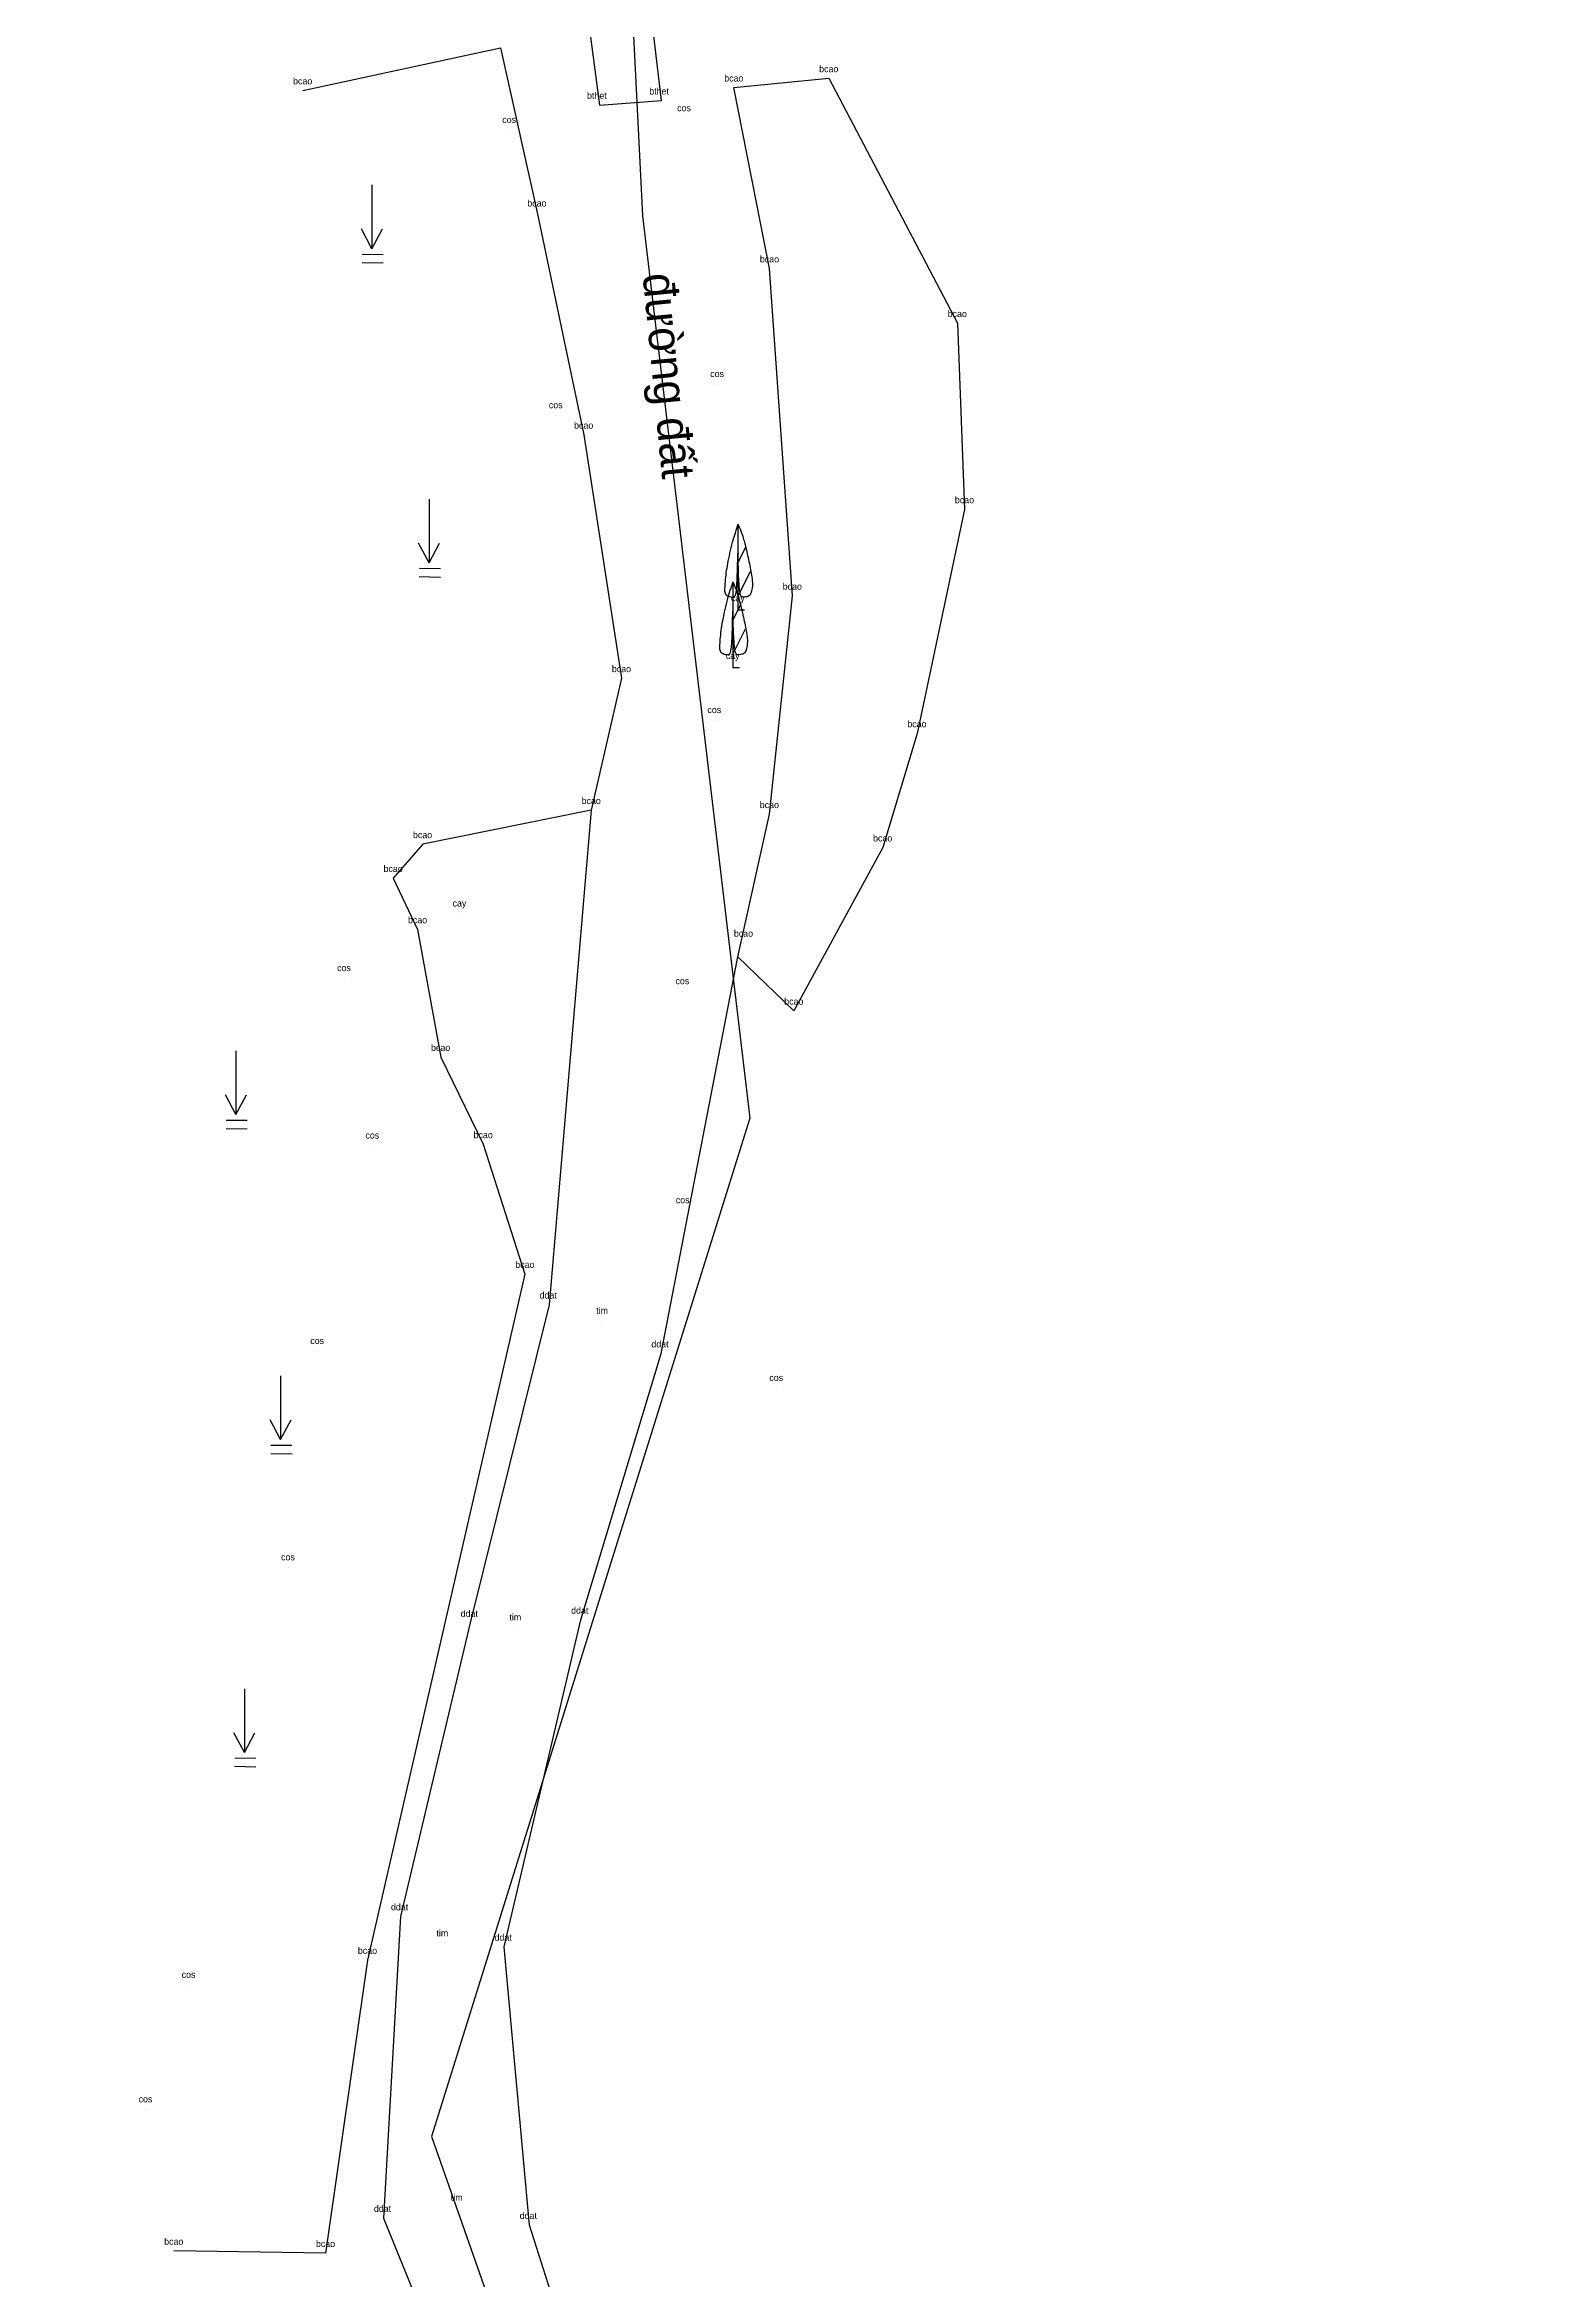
# Model space of a CAD drawing. Extents: x 543979 to 544300, y 1852451 to 1852854.
# Drawn here: x 544046.7 to 544091.8, y 1852723.6 to 1852791.2 of the extents above; entities that cross this region are included whole.
import ezdxf

# ---------------------------------------------------------------- set-up
doc = ezdxf.new("R2010")
doc.units = 0
for name, color, linetype in [('Level 2', 7, 'Continuous'), ('Level 30', 7, 'Continuous'), ('Level 4', 7, 'Continuous'), ('Level 5', 7, 'Continuous'), ('Level 7', 7, 'Continuous')]:
    doc.layers.add(name, color=color, linetype=linetype)

# ---------------------------------------------------------------- blocks, each defined once
blk = doc.blocks.new('POINT_DISPLAY')
blk.add_line((0, 0), (0, 0))
blk = doc.blocks.new('A$C63284C57')
at = {"layer": 'Level 5'}
blk.add_line((9.2, 8.5), (9.2, 0), dxfattribs=at)
for points in [[(9.2, 57.4), (9.2, 13.9)], [(9.2, 57.4), (9.2, 0), (13.7, 0)], [(9.2, 57.4), (9.2, 57.1)], [(9.2, 54.3), (9.9, 55.6)], [(9.2, 31.6), (14.4, 42)], [(9.2, 8.8), (17.7, 25.8)], [(9.2, 13.9), (9.2, 6.5)], [(9.2, 6.5), (9.2, 1.5)], [(9.2, 1.5), (9.2, 0)]]:
    blk.add_lwpolyline(points, dxfattribs=at)
for points in [[(9.2, 57.4), (7.1, 51.1), (5.2, 45.2), (3.6, 38.1), (2.1, 30.7), (1.1, 25.1), (0.5, 18.5), (0.2, 14.1), (0.2, 10.9), (2.4, 9.1), (6.1, 8.3), (9.2, 8.5), (9.2, 57.4), (9.2, 8.5)], [(9.2, 57.4), (11.8, 51.7), (13.4, 45.8), (15, 39.8), (15.9, 35.4), (17.2, 29.5), (18.1, 24.7), (19, 19.4), (19, 14.8), (17.8, 10.3), (16.2, 8.8), (12.6, 8.4), (9.2, 8.5), (9.2, 57.4), (9.2, 8.5)]]:
    blk.add_open_spline(points, degree=3, dxfattribs=at)
blk = doc.blocks.new('A$C4172536D')
at = {"layer": 'Level 5'}
for points in [[(7, 52.4), (7, 9.5)], [(7, 9.5), (0, 22.8)], [(7, 9.5), (14.1, 22.8)], [(0.4, 0.3), (14.7, 0)], [(0.5, 5.9), (14.6, 5.7)]]:
    blk.add_lwpolyline(points, dxfattribs=at)

msp = doc.modelspace()

# ---------------------------------------------------------------- linework, layer by layer
at = {"layer": 'Level 30'}
msp.add_lwpolyline([(544062.691, 1852795.241), (544063.466, 1852789.362), (544065.345, 1852789.494), (544064.627, 1852795.533)], dxfattribs=at)
at = {"layer": 'Level 5'}
for points in [[(544054.5, 1852789.801), (544060.472, 1852791.094), (544061.58, 1852786.109), (544062.994, 1852779.395), (544064.135, 1852772.035), (544063.221, 1852768.048), (544058.124, 1852767.017), (544057.233, 1852765.994), (544057.971, 1852764.445), (544058.67, 1852760.586), (544059.955, 1852757.949)], [(544067.532, 1852789.887), (544070.401, 1852790.169), (544074.285, 1852782.769), (544074.504, 1852777.141), (544073.067, 1852770.368), (544072.031, 1852766.917), (544069.344, 1852761.984), (544067.649, 1852763.62), (544068.606, 1852767.925), (544069.299, 1852774.527), (544068.609, 1852784.419), (544067.532, 1852789.887)], [(544063.221, 1852768.048), (544061.951, 1852753.102), (544059.564, 1852743.481), (544057.458, 1852734.611), (544056.942, 1852725.495), (544061.212, 1852714.977), (544066.825, 1852709.228), (544069.854, 1852705.411), (544073.307, 1852702.277), (544076.353, 1852700.649), (544083.702, 1852691.962), (544085.658, 1852686.095), (544086.99, 1852679.706), (544086.865, 1852673.264)], [(544090.907, 1852671.987), (544091.477, 1852679.391), (544089.863, 1852686.382), (544087.137, 1852693.455), (544079.121, 1852702.868), (544076.953, 1852705.727), (544068.566, 1852711.191), (544063.821, 1852717.527), (544061.349, 1852725.282), (544060.588, 1852733.693), (544062.904, 1852743.575), (544065.329, 1852751.624), (544067.649, 1852763.62)], [(544059.955, 1852757.949), (544061.215, 1852754.027), (544056.459, 1852733.294), (544055.19, 1852724.433), (544050.603, 1852724.5)]]:
    msp.add_lwpolyline(points, dxfattribs=at)
at = {"layer": 'Level 7'}
msp.add_lwpolyline([(544014.756, 1852829.494), (544020.876, 1852827.877), (544040.308, 1852830.369), (544053.319, 1852819.865), (544063.947, 1852802.356), (544064.766, 1852786.009), (544068.017, 1852758.742), (544058.393, 1852727.963), (544062.501, 1852716.249), (544077.428, 1852701.777), (544095.147, 1852681.016), (544073.17, 1852629.92), (544090.541, 1852615.132), (544108.662, 1852607.09), (544129.138, 1852583.378), (544138.466, 1852545.04), (544145.359, 1852518.958), (544149.164, 1852495.265), (544154.088, 1852483.728), (544194.45, 1852482.573), (544232.183, 1852518.639)], dxfattribs=at)

# ---------------------------------------------------------------- block references
at = {"xscale": 0.04499827870167792, "yscale": 0.04499827870167792}
for p in [(544067.239, 1852774.106), (544067.085, 1852772.364)]:
    msp.add_blockref('A$C63284C57', p, dxfattribs=at)
at = {"layer": 'Level 2', "xscale": 0.1, "yscale": 0.10000000000000002}
for p in [(544060.472, 1852791.094), (544054.5, 1852789.801), (544067.532, 1852789.887), (544070.401, 1852790.169), (544063.466, 1852789.362), (544065.345, 1852789.494), (544060.743, 1852788.601), (544066.027, 1852788.953), (544061.58, 1852786.109), (544068.609, 1852784.419), (544074.285, 1852782.769), (544067.028, 1852780.92), (544062.151, 1852779.978), (544062.994, 1852779.395), (544074.504, 1852777.141), (544069.299, 1852774.527), (544067.654, 1852774.106), (544067.5, 1852772.364), (544064.135, 1852772.035), (544066.944, 1852770.765), (544073.067, 1852770.368), (544063.221, 1852768.048), (544068.606, 1852767.925), (544058.124, 1852767.017), (544072.031, 1852766.917), (544057.233, 1852765.994), (544059.241, 1852764.884), (544057.971, 1852764.445), (544067.823, 1852764.038), (544055.751, 1852762.965), (544065.978, 1852762.57), (544069.344, 1852761.984), (544058.67, 1852760.586), (544059.955, 1852757.949), (544056.606, 1852757.904), (544065.988, 1852755.948), (544061.215, 1852754.027), (544061.951, 1852753.102), (544063.53, 1852752.638), (544054.941, 1852751.694), (544065.329, 1852751.624), (544068.815, 1852750.577), (544054.057, 1852745.154), (544059.564, 1852743.481), (544060.906, 1852743.372), (544062.904, 1852743.575), (544057.458, 1852734.611), (544058.7, 1852733.822), (544060.588, 1852733.693), (544056.459, 1852733.294), (544051.053, 1852732.535), (544049.75, 1852728.773), (544059.134, 1852725.831), (544056.942, 1852725.495), (544061.349, 1852725.282), (544050.603, 1852724.5), (544055.19, 1852724.433)]:
    msp.add_blockref('POINT_DISPLAY', p, dxfattribs=at)
at = {"layer": 'Level 5', "xscale": 0.04499827870167792, "yscale": 0.04499827870167792}
for p in [(544056.273, 1852784.589), (544058.001, 1852775.096), (544052.162, 1852758.418), (544053.516, 1852748.595), (544052.42, 1852739.135)]:
    msp.add_blockref('A$C4172536D', p, dxfattribs=at)

# ---------------------------------------------------------------- texts
at = {"layer": 'Level 4'}
for s, p in [('bcao', (544070.107, 1852790.355)), ('bcao', (544054.207, 1852789.987)), ('bthet', (544063.092, 1852789.548)), ('bthet', (544064.972, 1852789.68)), ('bcao', (544067.239, 1852790.073)), ('cos', (544065.814, 1852789.172)), ('cos', (544060.53, 1852788.82)), ('bcao', (544061.287, 1852786.295)), ('bcao', (544068.316, 1852784.605)), ('bcao', (544073.992, 1852782.955)), ('cos', (544066.815, 1852781.139)), ('cos', (544061.938, 1852780.197)), ('bcao', (544062.7, 1852779.581)), ('bcao', (544074.21, 1852777.327)), ('bcao', (544069.006, 1852774.713)), ('cay', (544067.441, 1852774.359)), ('bcao', (544063.842, 1852772.221)), ('cay', (544067.287, 1852772.617)), ('cos', (544066.73, 1852770.984)), ('bcao', (544072.773, 1852770.554)), ('bcao', (544062.928, 1852768.234)), ('bcao', (544068.313, 1852768.111)), ('bcao', (544057.831, 1852767.203)), ('bcao', (544071.737, 1852767.103)), ('bcao', (544056.94, 1852766.18)), ('bcao', (544057.678, 1852764.631)), ('cay', (544059.028, 1852765.137)), ('bcao', (544067.53, 1852764.224)), ('cos', (544055.538, 1852763.184)), ('cos', (544065.765, 1852762.789)), ('bcao', (544069.051, 1852762.17)), ('bcao', (544058.377, 1852760.772)), ('cos', (544056.393, 1852758.123)), ('bcao', (544059.662, 1852758.135)), ('cos', (544065.775, 1852756.167)), ('bcao', (544060.922, 1852754.213)), ('ddat', (544061.658, 1852753.288)), ('tim', (544063.37, 1852752.824)), ('cos', (544054.728, 1852751.913)), ('ddat', (544065.036, 1852751.81)), ('cos', (544068.602, 1852750.796)), ('cos', (544053.844, 1852745.373)), ('ddat', (544059.271, 1852743.667)), ('tim', (544060.746, 1852743.558)), ('ddat', (544062.611, 1852743.761)), ('ddat', (544057.165, 1852734.797)), ('bcao', (544056.166, 1852733.48)), ('tim', (544058.54, 1852734.008)), ('ddat', (544060.295, 1852733.879)), ('cos', (544050.84, 1852732.754)), ('cos', (544049.537, 1852728.992)), ('tim', (544058.974, 1852726.017)), ('ddat', (544056.649, 1852725.681)), ('ddat', (544061.056, 1852725.468)), ('bcao', (544050.31, 1852724.686)), ('bcao', (544054.897, 1852724.619))]:
    msp.add_text(s, height=0.2, dxfattribs=at).set_placement(p)
at = {"layer": 'Level 7'}
msp.add_text('đường đất', height=1, rotation=275.45963, dxfattribs=at).set_placement((544064.772, 1852784.24))

doc.saveas('drawing.dxf')
